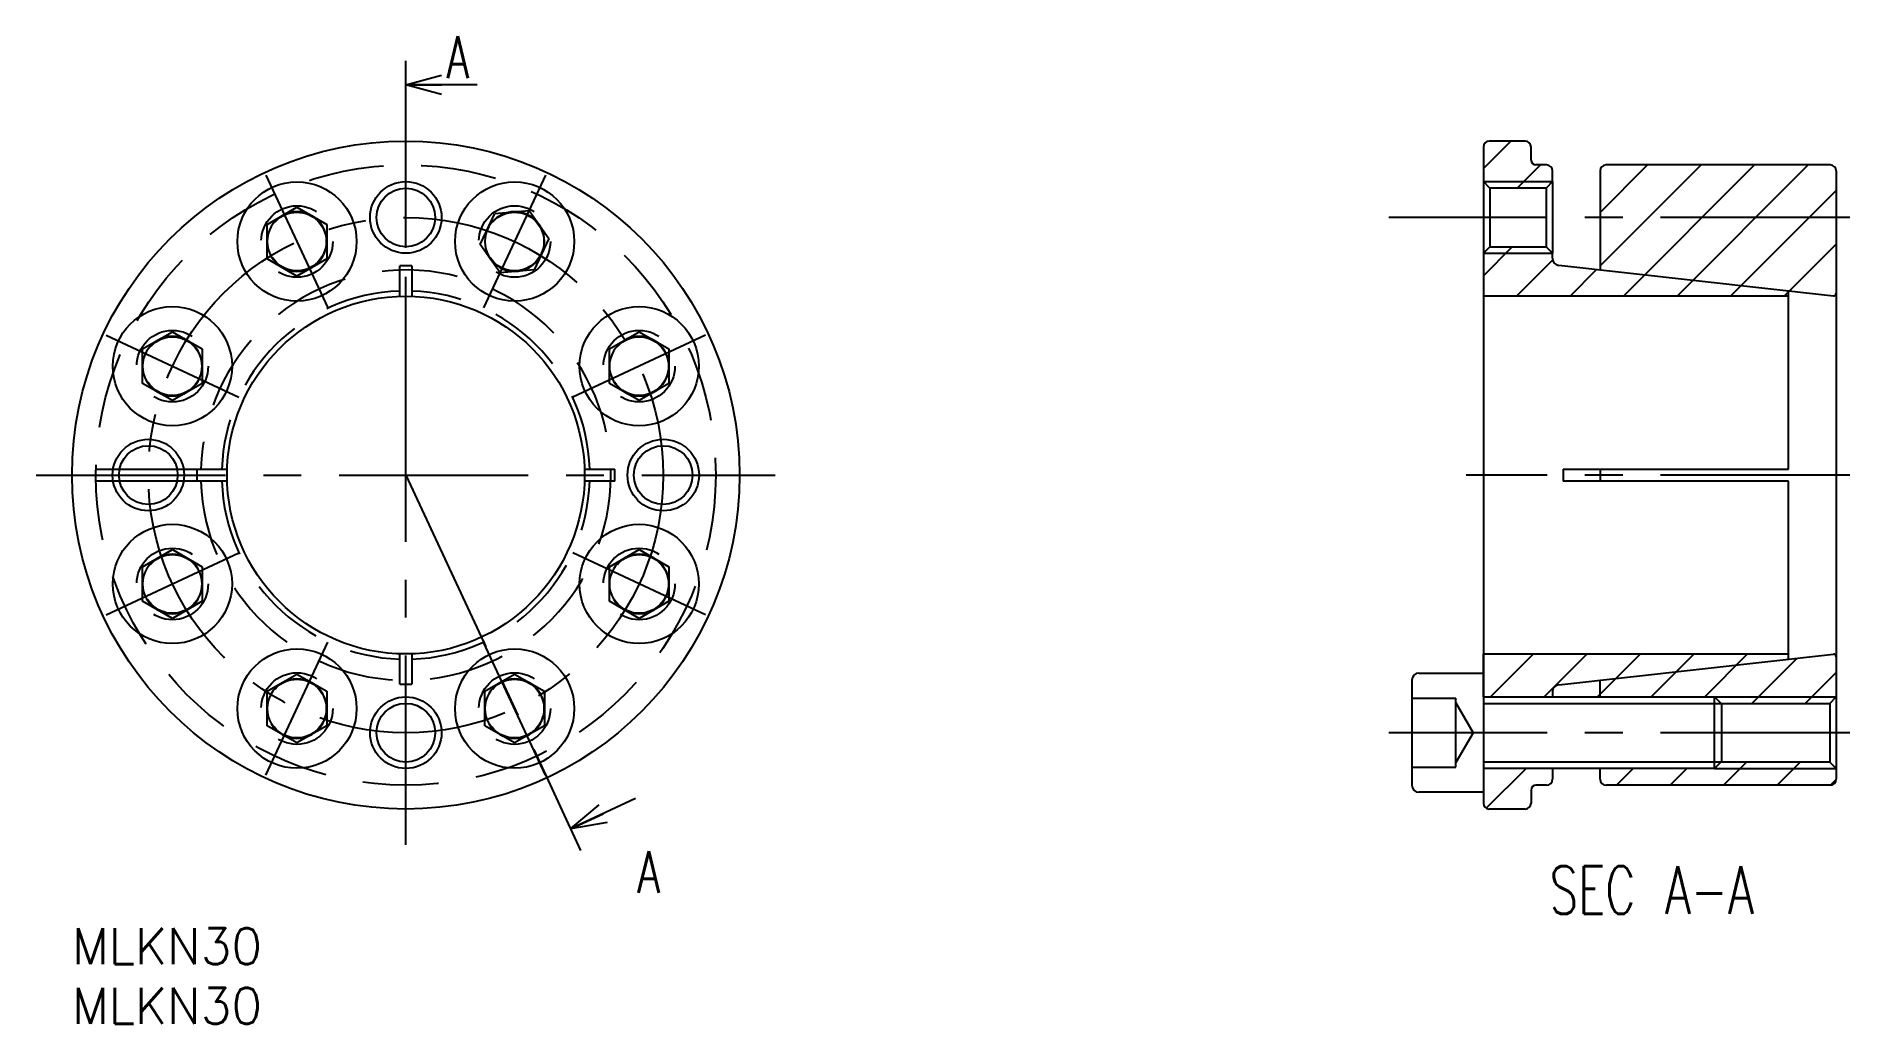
# Model space of a CAD drawing. Extents: x -3 to 149, y -8 to 75.
import ezdxf
from ezdxf.enums import TextEntityAlignment as Align

# ---------------------------------------------------------------- set-up
doc = ezdxf.new("R2010")
doc.units = 0
doc.header["$LTSCALE"] = 0.5
doc.linetypes.add('CENTER', pattern=[50.8, 31.75, -6.35, 6.35, -6.35])
doc.linetypes.add('DASHED', pattern=[19.05, 12.7, -6.35])
for name, color, linetype in [('MSM_CENTER', 1, 'CENTER'), ('MSM_CONTINUOUS', 7, 'CONTINUOUS'), ('MSM_DASHED', 4, 'DASHED'), ('MSM_NARROW', 5, 'CONTINUOUS'), ('MSM_PART_NUMBER', 7, 'CONTINUOUS')]:
    doc.layers.add(name, color=color, linetype=linetype)
doc.styles.get("Standard").update_dxf_attribs({"font": 'txt.shx', "height": 3, "bigfont": 'bigfont.shx'})

msp = doc.modelspace()

# ---------------------------------------------------------------- linework, layer by layer
at = {"layer": 'MSM_CENTER'}
for p, q in [((28, 38), (28, 72.72)), ((28, 7), (28, 69)), ((16.27, 63.15), (21.47, 52.01)), ((39.73, 63.15), (34.53, 52.01)), ((149.14, 59.6), (110.48, 59.6)), ((2.85, 49.73), (13.99, 44.53)), ((53.15, 49.73), (42.01, 44.53)), ((-3, 38), (59, 38)), ((28, 38), (42.67, 6.53)), ((149.14, 38), (116.97, 38)), ((2.85, 26.27), (13.99, 31.47)), ((53.15, 26.27), (42.01, 31.47)), ((16.27, 12.85), (21.47, 23.99)), ((39.73, 12.85), (34.53, 23.99)), ((149.14, 16.4), (110.48, 16.4))]:
    msp.add_line(p, q, dxfattribs=at)
msp.add_circle((28, 38), 21.6, dxfattribs=at)
at = {"layer": 'MSM_CONTINUOUS'}
for p, q in [((118.4, 65.5), (118.4, 10.5)), ((121.9, 66), (118.9, 66)), ((122.4, 64.41), (122.4, 65.5)), ((123.7, 64), (122.81, 64)), ((147.5, 64), (128.7, 64)), ((118.94, 62.06), (118.4, 62.6)), ((124.2, 62.6), (123.66, 62.06)), ((124.2, 62.6), (124.2, 63.5)), ((124.2, 62.6), (124.2, 56.6)), ((128.2, 63.5), (128.2, 55.2)), ((148, 63.5), (148, 12.5)), ((118.94, 62.06), (118.94, 57.14)), ((123.66, 62.06), (118.94, 62.06)), ((123.66, 62.06), (123.66, 57.14)), ((16.37, 59.02), (18.87, 60.46)), ((18.87, 60.46), (21.37, 59.02)), ((34.25, 57.32), (35.47, 59.94)), ((35.47, 59.94), (38.35, 60.19)), ((38.35, 60.19), (40, 57.83)), ((16.37, 56.13), (16.37, 59.02)), ((21.37, 59.02), (21.37, 56.13)), ((40, 57.83), (38.78, 55.21)), ((35.91, 54.96), (34.25, 57.32)), ((118.4, 56.6), (118.94, 57.14)), ((118.94, 57.14), (123.66, 57.14)), ((123.66, 57.14), (124.2, 56.6)), ((124.2, 56.18), (124.2, 56.6)), ((18.87, 54.69), (16.37, 56.13)), ((21.37, 56.13), (18.87, 54.69)), ((38.78, 55.21), (35.91, 54.96)), ((124.73, 55.59), (147.78, 53.02)), ((144, 38.5), (144, 53.44)), ((144, 53), (118.4, 53)), ((5.92, 48.57), (8.42, 50.02)), ((8.42, 50.02), (10.92, 48.57)), ((45.08, 48.57), (47.58, 50.02)), ((47.58, 50.02), (50.08, 48.57)), ((5.92, 45.69), (5.92, 48.57)), ((10.92, 48.57), (10.92, 45.69)), ((45.08, 45.69), (45.08, 48.57)), ((50.08, 48.57), (50.08, 45.69)), ((8.42, 44.24), (5.92, 45.69)), ((10.92, 45.69), (8.42, 44.24)), ((47.58, 44.24), (45.08, 45.69)), ((50.08, 45.69), (47.58, 44.24)), ((3.99, 38.5), (8.81, 38.5)), ((125.1, 38.5), (144, 38.5)), ((125.1, 38.5), (125.1, 37.5)), ((128.2, 38.5), (128.2, 37.5)), ((8.81, 37.5), (3.99, 37.5)), ((144, 37.5), (125.1, 37.5)), ((144, 22.56), (144, 37.5)), ((5.92, 30.31), (8.42, 31.76)), ((8.42, 31.76), (10.92, 30.31)), ((45.08, 30.31), (47.58, 31.76)), ((47.58, 31.76), (50.08, 30.31)), ((5.92, 27.43), (5.92, 30.31)), ((10.92, 30.31), (10.92, 27.43)), ((45.08, 27.43), (45.08, 30.31)), ((50.08, 30.31), (50.08, 27.43)), ((8.42, 25.98), (5.92, 27.43)), ((10.92, 27.43), (8.42, 25.98)), ((47.58, 25.98), (45.08, 27.43)), ((50.08, 27.43), (47.58, 25.98)), ((118.4, 23), (144, 23)), ((118.4, 19.4), (118.4, 23)), ((124.73, 20.41), (147.78, 22.98)), ((16.37, 19.87), (18.87, 21.31)), ((18.87, 21.31), (21.37, 19.87)), ((34.63, 19.87), (37.13, 21.31)), ((37.13, 21.31), (39.63, 19.87)), ((113, 21.4), (118.4, 21.4)), ((16.37, 16.98), (16.37, 19.87)), ((21.37, 19.87), (21.37, 16.98)), ((34.63, 16.98), (34.63, 19.87)), ((39.63, 19.87), (39.63, 16.98)), ((112.4, 20.8), (112.4, 12)), ((124.2, 19.82), (124.2, 19.4)), ((128.2, 19.4), (128.2, 20.8)), ((112.4, 19.29), (116.1, 19.29)), ((116.1, 13.51), (116.1, 19.29)), ((116.1, 18.9), (117.54, 16.4)), ((118.4, 19.4), (137.79, 19.4)), ((137.79, 13.4), (137.79, 19.4)), ((138.4, 18.79), (137.79, 19.4)), ((138.33, 18.86), (147.46, 18.86)), ((138.4, 14.01), (138.4, 18.79)), ((147.46, 18.86), (148, 19.4)), ((147.46, 18.86), (147.46, 13.94)), ((18.87, 15.54), (16.37, 16.98)), ((21.37, 16.98), (18.87, 15.54)), ((37.13, 15.54), (34.63, 16.98)), ((39.63, 16.98), (37.13, 15.54)), ((117.54, 16.4), (116.1, 13.9)), ((137.79, 13.4), (138.4, 14.01)), ((147.46, 13.94), (138.33, 13.94)), ((148, 13.4), (147.46, 13.94)), ((112.4, 13.51), (116.1, 13.51)), ((137.79, 13.4), (118.4, 13.4)), ((124.2, 13.4), (124.2, 12.5)), ((128.2, 12.5), (128.2, 13.4)), ((118.4, 11.4), (113, 11.4)), ((122.4, 11.59), (122.4, 10.5)), ((123.7, 12), (122.81, 12)), ((147.5, 12), (128.7, 12)), ((121.9, 10), (118.9, 10))]:
    msp.add_line(p, q, dxfattribs=at)
for centre, radius in [((28, 38), 28), ((18.87, 57.58), 5), ((37.13, 57.58), 5), ((28, 59.6), 2.46), ((8.42, 47.13), 5), ((28, 38), 15), ((47.58, 47.13), 5), ((6.4, 38), 2.46), ((49.6, 38), 2.46), ((8.42, 28.87), 5), ((47.58, 28.87), 5), ((18.87, 18.42), 5), ((37.13, 18.42), 5), ((28, 16.4), 2.46)]:
    msp.add_circle(centre, radius, dxfattribs=at)
for centre, radius, start, end in [((118.9, 65.5), 0.5, 90, 180), ((121.9, 65.5), 0.5, 0, 90), ((122.81, 64.41), 0.41, 180, 270), ((123.7, 63.5), 0.5, 0, 90), ((128.7, 63.5), 0.5, 90, 180), ((147.5, 63.5), 0.5, 0, 90), ((18.87, 57.58), 2.5, 120, 180), ((18.87, 57.58), 2.5, 60, 120), ((18.87, 57.58), 2.5, 0, 60), ((37.13, 57.58), 2.5, 120, 180), ((37.13, 57.58), 2.5, 60, 120), ((37.13, 57.58), 2.5, 0, 60), ((18.87, 57.58), 2.5, 180, 240), ((18.87, 57.58), 2.5, 300, 0), ((37.13, 57.58), 2.5, 180, 240), ((37.13, 57.58), 2.5, 300, 0), ((18.87, 57.58), 2.5, 240, 300), ((37.13, 57.58), 2.5, 240, 300), ((124.8, 56.18), 0.6, 180, 263.66), ((147.8, 53.22), 0.2, 263.66, 0), ((8.42, 47.13), 2.5, 120, 180), ((8.42, 47.13), 2.5, 60, 120), ((8.42, 47.13), 2.5, 0, 60), ((47.58, 47.13), 2.5, 120, 180), ((47.58, 47.13), 2.5, 60, 120), ((47.58, 47.13), 2.5, 0, 60), ((8.42, 47.13), 2.5, 180, 240), ((8.42, 47.13), 2.5, 300, 0), ((47.58, 47.13), 2.5, 180, 240), ((47.58, 47.13), 2.5, 300, 0), ((8.42, 47.13), 2.5, 240, 300), ((47.58, 47.13), 2.5, 240, 300), ((8.42, 28.87), 2.5, 120, 180), ((8.42, 28.87), 2.5, 60, 120), ((8.42, 28.87), 2.5, 0, 60), ((47.58, 28.87), 2.5, 120, 180), ((47.58, 28.87), 2.5, 60, 120), ((47.58, 28.87), 2.5, 0, 60), ((8.42, 28.87), 2.5, 180, 240), ((8.42, 28.87), 2.5, 300, 0), ((47.58, 28.87), 2.5, 180, 240), ((47.58, 28.87), 2.5, 300, 0), ((8.42, 28.87), 2.5, 240, 300), ((47.58, 28.87), 2.5, 240, 300), ((147.8, 22.78), 0.2, 0, 96.34), ((113, 20.8), 0.6, 90, 180), ((18.87, 18.42), 2.5, 120, 180), ((18.87, 18.42), 2.5, 60, 120), ((18.87, 18.42), 2.5, 0, 60), ((37.13, 18.42), 2.5, 120, 180), ((37.13, 18.42), 2.5, 60, 120), ((37.13, 18.42), 2.5, 0, 60), ((124.8, 19.82), 0.6, 96.34, 180), ((18.87, 18.42), 2.5, 180, 240), ((18.87, 18.42), 2.5, 300, 0), ((37.13, 18.42), 2.5, 180, 240), ((37.13, 18.42), 2.5, 300, 0), ((18.87, 18.42), 2.5, 240, 300), ((37.13, 18.42), 2.5, 240, 300), ((123.7, 12.5), 0.5, 270, 360), ((128.7, 12.5), 0.5, 180, 270), ((147.5, 12.5), 0.5, 270, 360), ((113, 12), 0.6, 180, 270), ((122.81, 11.59), 0.41, 90, 180), ((118.9, 10.5), 0.5, 180, 270), ((121.9, 10.5), 0.5, 270, 360)]:
    msp.add_arc(centre, radius, start, end, dxfattribs=at)
at = {"layer": 'MSM_DASHED'}
for p, q in [((27.5, 52.99), (27.5, 55.54)), ((28.5, 55.54), (28.5, 52.99)), ((2, 38.5), (2.5, 38.5)), ((2.5, 38.5), (3.99, 38.5)), ((8.81, 38.5), (13.01, 38.5)), ((42.99, 38.5), (45.54, 38.5)), ((2.5, 37.5), (2, 37.5)), ((3.99, 37.5), (2.5, 37.5)), ((13.01, 37.5), (8.81, 37.5)), ((45.54, 37.5), (42.99, 37.5)), ((27.5, 20.46), (27.5, 23.01)), ((28.5, 23.01), (28.5, 20.46))]:
    msp.add_line(p, q, dxfattribs=at)
for centre, radius in [((28, 38), 26), ((18.87, 57.58), 3), ((18.87, 57.58), 2.46), ((37.13, 57.58), 3), ((37.13, 57.58), 2.46), ((8.42, 47.13), 3), ((8.42, 47.13), 2.46), ((47.58, 47.13), 3), ((47.58, 47.13), 2.46), ((8.42, 28.87), 3), ((8.42, 28.87), 2.46), ((47.58, 28.87), 3), ((47.58, 28.87), 2.46), ((18.87, 18.42), 3), ((37.13, 18.42), 3), ((18.87, 18.42), 2.46), ((37.13, 18.42), 2.46)]:
    msp.add_circle(centre, radius, dxfattribs=at)
for radius, start, end in [(17.2, 181.6658, 178.3342), (17.54, 88.3669, 91.6331), (15.44, 91.8552, 178.1448), (15.44, 1.8552, 88.1448), (17.54, 178.3669, 181.6331), (17.54, 358.3669, 1.6331), (15.44, 181.8552, 268.1448), (15.44, 271.8552, 358.1448), (17.54, 268.3669, 271.6331)]:
    msp.add_arc((28, 38), radius, start, end, dxfattribs=at)
at = {"layer": 'MSM_NARROW'}
for p, q in [((118.4, 63.69), (120.71, 66)), ((121.25, 62.06), (123.2, 64)), ((128.2, 60.02), (132.18, 64)), ((128.2, 55.53), (136.67, 64)), ((130.16, 53), (141.16, 64)), ((134.65, 53), (145.65, 64)), ((118.4, 62.6), (124.2, 62.6)), ((139.14, 53), (148, 61.86)), ((118.4, 54.71), (120.83, 57.14)), ((118.4, 56.6), (124.2, 56.6)), ((143.63, 53), (148, 57.37)), ((121.18, 53), (124.22, 56.04)), ((125.67, 53), (127.9, 55.23)), ((119.01, 19.4), (122.61, 23)), ((123.5, 19.4), (127.1, 23)), ((127.99, 19.4), (131.59, 23)), ((132.48, 19.4), (136.08, 23)), ((136.97, 19.4), (140.57, 23)), ((140.92, 18.86), (144.69, 22.63)), ((145.41, 18.86), (148, 21.45)), ((118.4, 18.86), (138.33, 18.86)), ((137.79, 19.4), (148, 19.4)), ((116.01, 16.4), (116.1, 16.49)), ((138.33, 13.94), (118.4, 13.94)), ((138.55, 12), (140.49, 13.94)), ((143.04, 12), (144.98, 13.94)), ((118.65, 10.07), (121.99, 13.4)), ((129.57, 12), (130.97, 13.4)), ((134.06, 12), (135.46, 13.4)), ((137.79, 13.4), (148, 13.4)), ((147.53, 12), (148, 12.47))]:
    msp.add_line(p, q, dxfattribs=at)
for centre in [(28, 59.6), (6.4, 38), (49.6, 38), (28, 16.4)]:
    msp.add_circle(centre, 3, dxfattribs=at)
at = {"layer": 'MSM_PART_NUMBER'}
for p, q in [((28, 70.72), (31, 71.52)), ((34, 70.72), (28, 70.72)), ((31, 69.92), (28, 70.72)), ((28, 70.72), (31, 70.72)), ((47.27, 10.88), (41.83, 8.34)), ((41.83, 8.34), (44.21, 10.34)), ((41.83, 8.34), (44.55, 9.61)), ((44.89, 8.88), (41.83, 8.34))]:
    msp.add_line(p, q, dxfattribs=at)

# ---------------------------------------------------------------- texts
at = {"layer": 'MSM_PART_NUMBER', "width": 0.7}
for p in [(31.42, 74.79), (47.43, 6.47)]:
    msp.add_text('A', height=3.5, dxfattribs=at).set_placement(p, align=Align.TOP_LEFT)
msp.add_text('SEC A-A', height=4, dxfattribs=at).set_placement((123.95, 0), align=Align.BOTTOM_LEFT)
at = {"layer": 'MSM_PART_NUMBER'}
for p in [(0, -3), (0, -8)]:
    msp.add_text('MLKN30', height=3, dxfattribs=at).set_placement(p)

doc.saveas('drawing.dxf')
